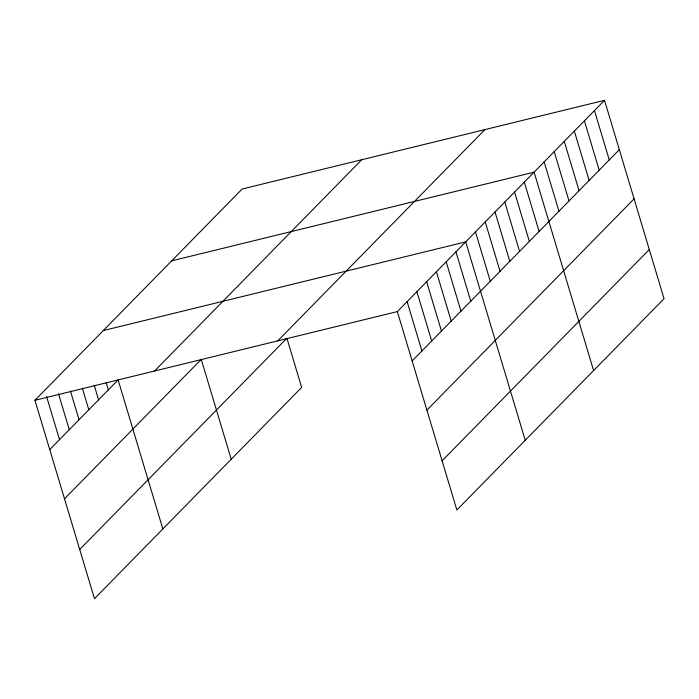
<?xml version="1.0" encoding="UTF-8"?>
<svg xmlns="http://www.w3.org/2000/svg" width="699" height="699" viewBox="0 0 699 699"><rect width="100%" height="100%" fill="white"/><g stroke="black" fill="none" stroke-linecap="round" stroke-linejoin="round"><path stroke-width="1.05" d="M79.712 549.484L286.896 338.211L301.653 387.403L94.47 598.676L34.95 400.282L242.134 189.01L604.53 100.324L664.05 298.718L456.866 509.99L397.347 311.597L604.53 100.324M49.751 449.614L118.122 379.898L162.841 528.951M154.54 371.02L361.724 159.748M64.509 498.806L201.251 359.365L231.212 459.234M277.756 340.867L484.94 129.595M412.148 360.929L619.331 149.656M426.906 410.121L634.089 198.848M442.109 460.798L649.292 249.526M171.692 260.849L534.088 172.164L593.608 370.549M103.321 330.566L465.717 241.88L525.237 440.265M34.95 400.282L397.347 311.597M594.465 110.591L609.266 159.922M584.408 120.848L599.2 170.18M574.342 131.115L589.143 180.447M564.276 141.373L579.078 190.705M554.211 151.639L569.012 200.971M544.154 161.897L558.955 211.229M524.32 182.116L539.121 231.448M514.551 192.076L529.353 241.408M504.783 202.037L519.584 251.369M495.023 211.998L509.816 261.33M485.255 221.959L500.056 271.291M475.486 231.919L490.287 281.251M455.949 251.841L470.75 301.173M446.18 261.802L460.982 311.134M436.412 271.762L451.213 321.094M426.652 281.714L441.445 331.046M416.884 291.675L431.685 341.007M407.115 301.636L421.916 350.968M106.196 382.659L108.354 389.859M94.269 385.429L98.585 399.819M82.342 388.19L88.817 409.78M70.416 390.959L79.048 419.732M58.489 393.72L69.288 429.693M46.571 396.49L59.52 439.654"/></g></svg>
